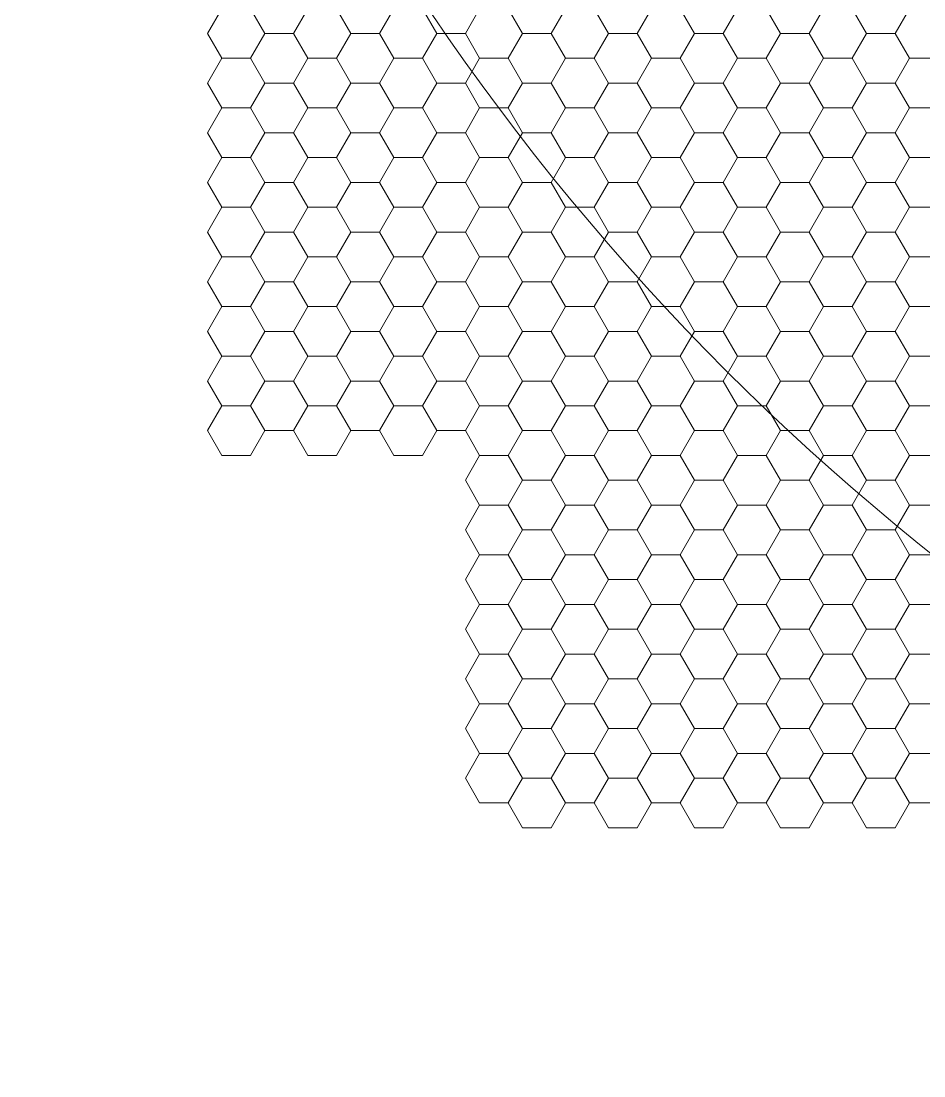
# Model space of a CAD drawing. Header units: inches. Extents: x 59 to 241, y -1 to 185.
# Drawn here: x 66 to 97.5, y 2.6 to 39.4 of the extents above; entities that cross this region are included whole.
import ezdxf

# ---------------------------------------------------------------- set-up
doc = ezdxf.new("R2010")
doc.units = ezdxf.units.IN
doc.header["$MEASUREMENT"] = 0
doc.layers.get('0').update_dxf_attribs({"lineweight": 0})

msp = doc.modelspace()

# ---------------------------------------------------------------- linework, layer by layer
at = {"color": 251, "linetype": 'Continuous', "lineweight": 0, "flags": 128}
for points in [[(75.5, 40.703), (74.5, 40.703), (74, 39.837), (74.5, 38.971), (75.5, 38.971), (76, 39.837)], [(78.5, 40.703), (77.5, 40.703), (77, 39.837), (77.5, 38.971), (78.5, 38.971), (79, 39.837)], [(81.5, 40.703), (80.5, 40.703), (80, 39.837), (80.5, 38.971), (81.5, 38.971), (82, 39.837)], [(84.5, 40.703), (83.5, 40.703), (83, 39.837), (83.5, 38.971), (84.5, 38.971), (85, 39.837)], [(87.5, 40.703), (86.5, 40.703), (86, 39.837), (86.5, 38.971), (87.5, 38.971), (88, 39.837)], [(90.5, 40.703), (89.5, 40.703), (89, 39.837), (89.5, 38.971), (90.5, 38.971), (91, 39.837)], [(93.5, 40.703), (92.5, 40.703), (92, 39.837), (92.5, 38.971), (93.5, 38.971), (94, 39.837)], [(96.5, 40.703), (95.5, 40.703), (95, 39.837), (95.5, 38.971), (96.5, 38.971), (97, 39.837)], [(74, 39.837), (73, 39.837), (72.5, 38.971), (73, 38.105), (74, 38.105), (74.5, 38.971)], [(77, 39.837), (76, 39.837), (75.5, 38.971), (76, 38.105), (77, 38.105), (77.5, 38.971)], [(80, 39.837), (79, 39.837), (78.5, 38.971), (79, 38.105), (80, 38.105), (80.5, 38.971)], [(83, 39.837), (82, 39.837), (81.5, 38.971), (82, 38.105), (83, 38.105), (83.5, 38.971)], [(86, 39.837), (85, 39.837), (84.5, 38.971), (85, 38.105), (86, 38.105), (86.5, 38.971)], [(89, 39.837), (88, 39.837), (87.5, 38.971), (88, 38.105), (89, 38.105), (89.5, 38.971)], [(92, 39.837), (91, 39.837), (90.5, 38.971), (91, 38.105), (92, 38.105), (92.5, 38.971)], [(95, 39.837), (94, 39.837), (93.5, 38.971), (94, 38.105), (95, 38.105), (95.5, 38.971)], [(98, 39.837), (97, 39.837), (96.5, 38.971), (97, 38.105), (98, 38.105), (98.5, 38.971)], [(75.5, 38.971), (74.5, 38.971), (74, 38.105), (74.5, 37.239), (75.5, 37.239), (76, 38.105)], [(78.5, 38.971), (77.5, 38.971), (77, 38.105), (77.5, 37.239), (78.5, 37.239), (79, 38.105)], [(81.5, 38.971), (80.5, 38.971), (80, 38.105), (80.5, 37.239), (81.5, 37.239), (82, 38.105)], [(84.5, 38.971), (83.5, 38.971), (83, 38.105), (83.5, 37.239), (84.5, 37.239), (85, 38.105)], [(87.5, 38.971), (86.5, 38.971), (86, 38.105), (86.5, 37.239), (87.5, 37.239), (88, 38.105)], [(90.5, 38.971), (89.5, 38.971), (89, 38.105), (89.5, 37.239), (90.5, 37.239), (91, 38.105)], [(93.5, 38.971), (92.5, 38.971), (92, 38.105), (92.5, 37.239), (93.5, 37.239), (94, 38.105)], [(96.5, 38.971), (95.5, 38.971), (95, 38.105), (95.5, 37.239), (96.5, 37.239), (97, 38.105)], [(74, 38.105), (73, 38.105), (72.5, 37.239), (73, 36.373), (74, 36.373), (74.5, 37.239)], [(77, 38.105), (76, 38.105), (75.5, 37.239), (76, 36.373), (77, 36.373), (77.5, 37.239)], [(80, 38.105), (79, 38.105), (78.5, 37.239), (79, 36.373), (80, 36.373), (80.5, 37.239)], [(83, 38.105), (82, 38.105), (81.5, 37.239), (82, 36.373), (83, 36.373), (83.5, 37.239)], [(86, 38.105), (85, 38.105), (84.5, 37.239), (85, 36.373), (86, 36.373), (86.5, 37.239)], [(89, 38.105), (88, 38.105), (87.5, 37.239), (88, 36.373), (89, 36.373), (89.5, 37.239)], [(92, 38.105), (91, 38.105), (90.5, 37.239), (91, 36.373), (92, 36.373), (92.5, 37.239)], [(95, 38.105), (94, 38.105), (93.5, 37.239), (94, 36.373), (95, 36.373), (95.5, 37.239)], [(98, 38.105), (97, 38.105), (96.5, 37.239), (97, 36.373), (98, 36.373), (98.5, 37.239)], [(75.5, 37.239), (74.5, 37.239), (74, 36.373), (74.5, 35.507), (75.5, 35.507), (76, 36.373)], [(78.5, 37.239), (77.5, 37.239), (77, 36.373), (77.5, 35.507), (78.5, 35.507), (79, 36.373)], [(81.5, 37.239), (80.5, 37.239), (80, 36.373), (80.5, 35.507), (81.5, 35.507), (82, 36.373)], [(84.5, 37.239), (83.5, 37.239), (83, 36.373), (83.5, 35.507), (84.5, 35.507), (85, 36.373)], [(87.5, 37.239), (86.5, 37.239), (86, 36.373), (86.5, 35.507), (87.5, 35.507), (88, 36.373)], [(90.5, 37.239), (89.5, 37.239), (89, 36.373), (89.5, 35.507), (90.5, 35.507), (91, 36.373)], [(93.5, 37.239), (92.5, 37.239), (92, 36.373), (92.5, 35.507), (93.5, 35.507), (94, 36.373)], [(96.5, 37.239), (95.5, 37.239), (95, 36.373), (95.5, 35.507), (96.5, 35.507), (97, 36.373)], [(74, 36.373), (73, 36.373), (72.5, 35.507), (73, 34.641), (74, 34.641), (74.5, 35.507)], [(77, 36.373), (76, 36.373), (75.5, 35.507), (76, 34.641), (77, 34.641), (77.5, 35.507)], [(80, 36.373), (79, 36.373), (78.5, 35.507), (79, 34.641), (80, 34.641), (80.5, 35.507)], [(83, 36.373), (82, 36.373), (81.5, 35.507), (82, 34.641), (83, 34.641), (83.5, 35.507)], [(86, 36.373), (85, 36.373), (84.5, 35.507), (85, 34.641), (86, 34.641), (86.5, 35.507)], [(89, 36.373), (88, 36.373), (87.5, 35.507), (88, 34.641), (89, 34.641), (89.5, 35.507)], [(92, 36.373), (91, 36.373), (90.5, 35.507), (91, 34.641), (92, 34.641), (92.5, 35.507)], [(95, 36.373), (94, 36.373), (93.5, 35.507), (94, 34.641), (95, 34.641), (95.5, 35.507)], [(98, 36.373), (97, 36.373), (96.5, 35.507), (97, 34.641), (98, 34.641), (98.5, 35.507)], [(75.5, 35.507), (74.5, 35.507), (74, 34.641), (74.5, 33.775), (75.5, 33.775), (76, 34.641)], [(78.5, 35.507), (77.5, 35.507), (77, 34.641), (77.5, 33.775), (78.5, 33.775), (79, 34.641)], [(81.5, 35.507), (80.5, 35.507), (80, 34.641), (80.5, 33.775), (81.5, 33.775), (82, 34.641)], [(84.5, 35.507), (83.5, 35.507), (83, 34.641), (83.5, 33.775), (84.5, 33.775), (85, 34.641)], [(87.5, 35.507), (86.5, 35.507), (86, 34.641), (86.5, 33.775), (87.5, 33.775), (88, 34.641)], [(90.5, 35.507), (89.5, 35.507), (89, 34.641), (89.5, 33.775), (90.5, 33.775), (91, 34.641)], [(93.5, 35.507), (92.5, 35.507), (92, 34.641), (92.5, 33.775), (93.5, 33.775), (94, 34.641)], [(96.5, 35.507), (95.5, 35.507), (95, 34.641), (95.5, 33.775), (96.5, 33.775), (97, 34.641)], [(74, 34.641), (73, 34.641), (72.5, 33.775), (73, 32.909), (74, 32.909), (74.5, 33.775)], [(77, 34.641), (76, 34.641), (75.5, 33.775), (76, 32.909), (77, 32.909), (77.5, 33.775)], [(80, 34.641), (79, 34.641), (78.5, 33.775), (79, 32.909), (80, 32.909), (80.5, 33.775)], [(83, 34.641), (82, 34.641), (81.5, 33.775), (82, 32.909), (83, 32.909), (83.5, 33.775)], [(86, 34.641), (85, 34.641), (84.5, 33.775), (85, 32.909), (86, 32.909), (86.5, 33.775)], [(89, 34.641), (88, 34.641), (87.5, 33.775), (88, 32.909), (89, 32.909), (89.5, 33.775)], [(92, 34.641), (91, 34.641), (90.5, 33.775), (91, 32.909), (92, 32.909), (92.5, 33.775)], [(95, 34.641), (94, 34.641), (93.5, 33.775), (94, 32.909), (95, 32.909), (95.5, 33.775)], [(98, 34.641), (97, 34.641), (96.5, 33.775), (97, 32.909), (98, 32.909), (98.5, 33.775)], [(75.5, 33.775), (74.5, 33.775), (74, 32.909), (74.5, 32.043), (75.5, 32.043), (76, 32.909)], [(78.5, 33.775), (77.5, 33.775), (77, 32.909), (77.5, 32.043), (78.5, 32.043), (79, 32.909)], [(81.5, 33.775), (80.5, 33.775), (80, 32.909), (80.5, 32.043), (81.5, 32.043), (82, 32.909)], [(84.5, 33.775), (83.5, 33.775), (83, 32.909), (83.5, 32.043), (84.5, 32.043), (85, 32.909)], [(87.5, 33.775), (86.5, 33.775), (86, 32.909), (86.5, 32.043), (87.5, 32.043), (88, 32.909)], [(90.5, 33.775), (89.5, 33.775), (89, 32.909), (89.5, 32.043), (90.5, 32.043), (91, 32.909)], [(93.5, 33.775), (92.5, 33.775), (92, 32.909), (92.5, 32.043), (93.5, 32.043), (94, 32.909)], [(96.5, 33.775), (95.5, 33.775), (95, 32.909), (95.5, 32.043), (96.5, 32.043), (97, 32.909)], [(74, 32.909), (73, 32.909), (72.5, 32.043), (73, 31.177), (74, 31.177), (74.5, 32.043)], [(77, 32.909), (76, 32.909), (75.5, 32.043), (76, 31.177), (77, 31.177), (77.5, 32.043)], [(80, 32.909), (79, 32.909), (78.5, 32.043), (79, 31.177), (80, 31.177), (80.5, 32.043)], [(83, 32.909), (82, 32.909), (81.5, 32.043), (82, 31.177), (83, 31.177), (83.5, 32.043)], [(86, 32.909), (85, 32.909), (84.5, 32.043), (85, 31.177), (86, 31.177), (86.5, 32.043)], [(89, 32.909), (88, 32.909), (87.5, 32.043), (88, 31.177), (89, 31.177), (89.5, 32.043)], [(92, 32.909), (91, 32.909), (90.5, 32.043), (91, 31.177), (92, 31.177), (92.5, 32.043)], [(95, 32.909), (94, 32.909), (93.5, 32.043), (94, 31.177), (95, 31.177), (95.5, 32.043)], [(98, 32.909), (97, 32.909), (96.5, 32.043), (97, 31.177), (98, 31.177), (98.5, 32.043)], [(75.5, 32.043), (74.5, 32.043), (74, 31.177), (74.5, 30.311), (75.5, 30.311), (76, 31.177)], [(78.5, 32.043), (77.5, 32.043), (77, 31.177), (77.5, 30.311), (78.5, 30.311), (79, 31.177)], [(81.5, 32.043), (80.5, 32.043), (80, 31.177), (80.5, 30.311), (81.5, 30.311), (82, 31.177)], [(84.5, 32.043), (83.5, 32.043), (83, 31.177), (83.5, 30.311), (84.5, 30.311), (85, 31.177)], [(87.5, 32.043), (86.5, 32.043), (86, 31.177), (86.5, 30.311), (87.5, 30.311), (88, 31.177)], [(90.5, 32.043), (89.5, 32.043), (89, 31.177), (89.5, 30.311), (90.5, 30.311), (91, 31.177)], [(93.5, 32.043), (92.5, 32.043), (92, 31.177), (92.5, 30.311), (93.5, 30.311), (94, 31.177)], [(96.5, 32.043), (95.5, 32.043), (95, 31.177), (95.5, 30.311), (96.5, 30.311), (97, 31.177)], [(74, 31.177), (73, 31.177), (72.5, 30.311), (73, 29.445), (74, 29.445), (74.5, 30.311)], [(77, 31.177), (76, 31.177), (75.5, 30.311), (76, 29.445), (77, 29.445), (77.5, 30.311)], [(80, 31.177), (79, 31.177), (78.5, 30.311), (79, 29.445), (80, 29.445), (80.5, 30.311)], [(83, 31.177), (82, 31.177), (81.5, 30.311), (82, 29.445), (83, 29.445), (83.5, 30.311)], [(86, 31.177), (85, 31.177), (84.5, 30.311), (85, 29.445), (86, 29.445), (86.5, 30.311)], [(89, 31.177), (88, 31.177), (87.5, 30.311), (88, 29.445), (89, 29.445), (89.5, 30.311)], [(92, 31.177), (91, 31.177), (90.5, 30.311), (91, 29.445), (92, 29.445), (92.5, 30.311)], [(95, 31.177), (94, 31.177), (93.5, 30.311), (94, 29.445), (95, 29.445), (95.5, 30.311)], [(98, 31.177), (97, 31.177), (96.5, 30.311), (97, 29.445), (98, 29.445), (98.5, 30.311)], [(75.5, 30.311), (74.5, 30.311), (74, 29.445), (74.5, 28.579), (75.5, 28.579), (76, 29.445)], [(78.5, 30.311), (77.5, 30.311), (77, 29.445), (77.5, 28.579), (78.5, 28.579), (79, 29.445)], [(81.5, 30.311), (80.5, 30.311), (80, 29.445), (80.5, 28.579), (81.5, 28.579), (82, 29.445)], [(84.5, 30.311), (83.5, 30.311), (83, 29.445), (83.5, 28.579), (84.5, 28.579), (85, 29.445)], [(87.5, 30.311), (86.5, 30.311), (86, 29.445), (86.5, 28.579), (87.5, 28.579), (88, 29.445)], [(90.5, 30.311), (89.5, 30.311), (89, 29.445), (89.5, 28.579), (90.5, 28.579), (91, 29.445)], [(93.5, 30.311), (92.5, 30.311), (92, 29.445), (92.5, 28.579), (93.5, 28.579), (94, 29.445)], [(96.5, 30.311), (95.5, 30.311), (95, 29.445), (95.5, 28.579), (96.5, 28.579), (97, 29.445)], [(74, 29.445), (73, 29.445), (72.5, 28.579), (73, 27.713), (74, 27.713), (74.5, 28.579)], [(77, 29.445), (76, 29.445), (75.5, 28.579), (76, 27.713), (77, 27.713), (77.5, 28.579)], [(80, 29.445), (79, 29.445), (78.5, 28.579), (79, 27.713), (80, 27.713), (80.5, 28.579)], [(83, 29.445), (82, 29.445), (81.5, 28.579), (82, 27.713), (83, 27.713), (83.5, 28.579)], [(86, 29.445), (85, 29.445), (84.5, 28.579), (85, 27.713), (86, 27.713), (86.5, 28.579)], [(89, 29.445), (88, 29.445), (87.5, 28.579), (88, 27.713), (89, 27.713), (89.5, 28.579)], [(92, 29.445), (91, 29.445), (90.5, 28.579), (91, 27.713), (92, 27.713), (92.5, 28.579)], [(95, 29.445), (94, 29.445), (93.5, 28.579), (94, 27.713), (95, 27.713), (95.5, 28.579)], [(98, 29.445), (97, 29.445), (96.5, 28.579), (97, 27.713), (98, 27.713), (98.5, 28.579)], [(75.5, 28.579), (74.5, 28.579), (74, 27.713), (74.5, 26.847), (75.5, 26.847), (76, 27.713)], [(78.5, 28.579), (77.5, 28.579), (77, 27.713), (77.5, 26.847), (78.5, 26.847), (79, 27.713)], [(81.5, 28.579), (80.5, 28.579), (80, 27.713), (80.5, 26.847), (81.5, 26.847), (82, 27.713)], [(84.5, 28.579), (83.5, 28.579), (83, 27.713), (83.5, 26.847), (84.5, 26.847), (85, 27.713)], [(87.5, 28.579), (86.5, 28.579), (86, 27.713), (86.5, 26.847), (87.5, 26.847), (88, 27.713)], [(90.5, 28.579), (89.5, 28.579), (89, 27.713), (89.5, 26.847), (90.5, 26.847), (91, 27.713)], [(93.5, 28.579), (92.5, 28.579), (92, 27.713), (92.5, 26.847), (93.5, 26.847), (94, 27.713)], [(96.5, 28.579), (95.5, 28.579), (95, 27.713), (95.5, 26.847), (96.5, 26.847), (97, 27.713)], [(74, 27.713), (73, 27.713), (72.5, 26.847), (73, 25.981), (74, 25.981), (74.5, 26.847)], [(77, 27.713), (76, 27.713), (75.5, 26.847), (76, 25.981), (77, 25.981), (77.5, 26.847)], [(80, 27.713), (79, 27.713), (78.5, 26.847), (79, 25.981), (80, 25.981), (80.5, 26.847)], [(83, 27.713), (82, 27.713), (81.5, 26.847), (82, 25.981), (83, 25.981), (83.5, 26.847)], [(86, 27.713), (85, 27.713), (84.5, 26.847), (85, 25.981), (86, 25.981), (86.5, 26.847)], [(89, 27.713), (88, 27.713), (87.5, 26.847), (88, 25.981), (89, 25.981), (89.5, 26.847)], [(92, 27.713), (91, 27.713), (90.5, 26.847), (91, 25.981), (92, 25.981), (92.5, 26.847)], [(95, 27.713), (94, 27.713), (93.5, 26.847), (94, 25.981), (95, 25.981), (95.5, 26.847)], [(98, 27.713), (97, 27.713), (96.5, 26.847), (97, 25.981), (98, 25.981), (98.5, 26.847)], [(75.5, 26.847), (74.5, 26.847), (74, 25.981), (74.5, 25.115), (75.5, 25.115), (76, 25.981)], [(78.5, 26.847), (77.5, 26.847), (77, 25.981), (77.5, 25.115), (78.5, 25.115), (79, 25.981)], [(81.5, 26.847), (80.5, 26.847), (80, 25.981), (80.5, 25.115), (81.5, 25.115), (82, 25.981)], [(84.5, 26.847), (83.5, 26.847), (83, 25.981), (83.5, 25.115), (84.5, 25.115), (85, 25.981)], [(87.5, 26.847), (86.5, 26.847), (86, 25.981), (86.5, 25.115), (87.5, 25.115), (88, 25.981)], [(90.5, 26.847), (89.5, 26.847), (89, 25.981), (89.5, 25.115), (90.5, 25.115), (91, 25.981)], [(93.5, 26.847), (92.5, 26.847), (92, 25.981), (92.5, 25.115), (93.5, 25.115), (94, 25.981)], [(96.5, 26.847), (95.5, 26.847), (95, 25.981), (95.5, 25.115), (96.5, 25.115), (97, 25.981)], [(74, 25.981), (73, 25.981), (72.5, 25.115), (73, 24.249), (74, 24.249), (74.5, 25.115)], [(77, 25.981), (76, 25.981), (75.5, 25.115), (76, 24.249), (77, 24.249), (77.5, 25.115)], [(80, 25.981), (79, 25.981), (78.5, 25.115), (79, 24.249), (80, 24.249), (80.5, 25.115)], [(83, 25.981), (82, 25.981), (81.5, 25.115), (82, 24.249), (83, 24.249), (83.5, 25.115)], [(86, 25.981), (85, 25.981), (84.5, 25.115), (85, 24.249), (86, 24.249), (86.5, 25.115)], [(89, 25.981), (88, 25.981), (87.5, 25.115), (88, 24.249), (89, 24.249), (89.5, 25.115)], [(92, 25.981), (91, 25.981), (90.5, 25.115), (91, 24.249), (92, 24.249), (92.5, 25.115)], [(95, 25.981), (94, 25.981), (93.5, 25.115), (94, 24.249), (95, 24.249), (95.5, 25.115)], [(98, 25.981), (97, 25.981), (96.5, 25.115), (97, 24.249), (98, 24.249), (98.5, 25.115)], [(84.5, 25.115), (83.5, 25.115), (83, 24.249), (83.5, 23.383), (84.5, 23.383), (85, 24.249)], [(87.5, 25.115), (86.5, 25.115), (86, 24.249), (86.5, 23.383), (87.5, 23.383), (88, 24.249)], [(90.5, 25.115), (89.5, 25.115), (89, 24.249), (89.5, 23.383), (90.5, 23.383), (91, 24.249)], [(93.5, 25.115), (92.5, 25.115), (92, 24.249), (92.5, 23.383), (93.5, 23.383), (94, 24.249)], [(96.5, 25.115), (95.5, 25.115), (95, 24.249), (95.5, 23.383), (96.5, 23.383), (97, 24.249)], [(83, 24.249), (82, 24.249), (81.5, 23.383), (82, 22.517), (83, 22.517), (83.5, 23.383)], [(86, 24.249), (85, 24.249), (84.5, 23.383), (85, 22.517), (86, 22.517), (86.5, 23.383)], [(89, 24.249), (88, 24.249), (87.5, 23.383), (88, 22.517), (89, 22.517), (89.5, 23.383)], [(92, 24.249), (91, 24.249), (90.5, 23.383), (91, 22.517), (92, 22.517), (92.5, 23.383)], [(95, 24.249), (94, 24.249), (93.5, 23.383), (94, 22.517), (95, 22.517), (95.5, 23.383)], [(98, 24.249), (97, 24.249), (96.5, 23.383), (97, 22.517), (98, 22.517), (98.5, 23.383)], [(84.5, 23.383), (83.5, 23.383), (83, 22.517), (83.5, 21.651), (84.5, 21.651), (85, 22.517)], [(87.5, 23.383), (86.5, 23.383), (86, 22.517), (86.5, 21.651), (87.5, 21.651), (88, 22.517)], [(90.5, 23.383), (89.5, 23.383), (89, 22.517), (89.5, 21.651), (90.5, 21.651), (91, 22.517)], [(93.5, 23.383), (92.5, 23.383), (92, 22.517), (92.5, 21.651), (93.5, 21.651), (94, 22.517)], [(96.5, 23.383), (95.5, 23.383), (95, 22.517), (95.5, 21.651), (96.5, 21.651), (97, 22.517)], [(83, 22.517), (82, 22.517), (81.5, 21.651), (82, 20.785), (83, 20.785), (83.5, 21.651)], [(86, 22.517), (85, 22.517), (84.5, 21.651), (85, 20.785), (86, 20.785), (86.5, 21.651)], [(89, 22.517), (88, 22.517), (87.5, 21.651), (88, 20.785), (89, 20.785), (89.5, 21.651)], [(92, 22.517), (91, 22.517), (90.5, 21.651), (91, 20.785), (92, 20.785), (92.5, 21.651)], [(95, 22.517), (94, 22.517), (93.5, 21.651), (94, 20.785), (95, 20.785), (95.5, 21.651)], [(98, 22.517), (97, 22.517), (96.5, 21.651), (97, 20.785), (98, 20.785), (98.5, 21.651)], [(84.5, 21.651), (83.5, 21.651), (83, 20.785), (83.5, 19.919), (84.5, 19.919), (85, 20.785)], [(87.5, 21.651), (86.5, 21.651), (86, 20.785), (86.5, 19.919), (87.5, 19.919), (88, 20.785)], [(90.5, 21.651), (89.5, 21.651), (89, 20.785), (89.5, 19.919), (90.5, 19.919), (91, 20.785)], [(93.5, 21.651), (92.5, 21.651), (92, 20.785), (92.5, 19.919), (93.5, 19.919), (94, 20.785)], [(96.5, 21.651), (95.5, 21.651), (95, 20.785), (95.5, 19.919), (96.5, 19.919), (97, 20.785)], [(83, 20.785), (82, 20.785), (81.5, 19.919), (82, 19.053), (83, 19.053), (83.5, 19.919)], [(86, 20.785), (85, 20.785), (84.5, 19.919), (85, 19.053), (86, 19.053), (86.5, 19.919)], [(89, 20.785), (88, 20.785), (87.5, 19.919), (88, 19.053), (89, 19.053), (89.5, 19.919)], [(92, 20.785), (91, 20.785), (90.5, 19.919), (91, 19.053), (92, 19.053), (92.5, 19.919)], [(95, 20.785), (94, 20.785), (93.5, 19.919), (94, 19.053), (95, 19.053), (95.5, 19.919)], [(98, 20.785), (97, 20.785), (96.5, 19.919), (97, 19.053), (98, 19.053), (98.5, 19.919)], [(84.5, 19.919), (83.5, 19.919), (83, 19.053), (83.5, 18.187), (84.5, 18.187), (85, 19.053)], [(87.5, 19.919), (86.5, 19.919), (86, 19.053), (86.5, 18.187), (87.5, 18.187), (88, 19.053)], [(90.5, 19.919), (89.5, 19.919), (89, 19.053), (89.5, 18.187), (90.5, 18.187), (91, 19.053)], [(93.5, 19.919), (92.5, 19.919), (92, 19.053), (92.5, 18.187), (93.5, 18.187), (94, 19.053)], [(96.5, 19.919), (95.5, 19.919), (95, 19.053), (95.5, 18.187), (96.5, 18.187), (97, 19.053)], [(83, 19.053), (82, 19.053), (81.5, 18.187), (82, 17.32), (83, 17.32), (83.5, 18.187)], [(86, 19.053), (85, 19.053), (84.5, 18.187), (85, 17.32), (86, 17.32), (86.5, 18.187)], [(89, 19.053), (88, 19.053), (87.5, 18.187), (88, 17.32), (89, 17.32), (89.5, 18.187)], [(92, 19.053), (91, 19.053), (90.5, 18.187), (91, 17.32), (92, 17.32), (92.5, 18.187)], [(95, 19.053), (94, 19.053), (93.5, 18.187), (94, 17.32), (95, 17.32), (95.5, 18.187)], [(98, 19.053), (97, 19.053), (96.5, 18.187), (97, 17.32), (98, 17.32), (98.5, 18.187)], [(84.5, 18.187), (83.5, 18.187), (83, 17.32), (83.5, 16.454), (84.5, 16.454), (85, 17.32)], [(87.5, 18.187), (86.5, 18.187), (86, 17.32), (86.5, 16.454), (87.5, 16.454), (88, 17.32)], [(90.5, 18.187), (89.5, 18.187), (89, 17.32), (89.5, 16.454), (90.5, 16.454), (91, 17.32)], [(93.5, 18.187), (92.5, 18.187), (92, 17.32), (92.5, 16.454), (93.5, 16.454), (94, 17.32)], [(96.5, 18.187), (95.5, 18.187), (95, 17.32), (95.5, 16.454), (96.5, 16.454), (97, 17.32)], [(83, 17.32), (82, 17.32), (81.5, 16.454), (82, 15.588), (83, 15.588), (83.5, 16.454)], [(86, 17.32), (85, 17.32), (84.5, 16.454), (85, 15.588), (86, 15.588), (86.5, 16.454)], [(89, 17.32), (88, 17.32), (87.5, 16.454), (88, 15.588), (89, 15.588), (89.5, 16.454)], [(92, 17.32), (91, 17.32), (90.5, 16.454), (91, 15.588), (92, 15.588), (92.5, 16.454)], [(95, 17.32), (94, 17.32), (93.5, 16.454), (94, 15.588), (95, 15.588), (95.5, 16.454)], [(98, 17.32), (97, 17.32), (96.5, 16.454), (97, 15.588), (98, 15.588), (98.5, 16.454)], [(84.5, 16.454), (83.5, 16.454), (83, 15.588), (83.5, 14.722), (84.5, 14.722), (85, 15.588)], [(87.5, 16.454), (86.5, 16.454), (86, 15.588), (86.5, 14.722), (87.5, 14.722), (88, 15.588)], [(90.5, 16.454), (89.5, 16.454), (89, 15.588), (89.5, 14.722), (90.5, 14.722), (91, 15.588)], [(93.5, 16.454), (92.5, 16.454), (92, 15.588), (92.5, 14.722), (93.5, 14.722), (94, 15.588)], [(96.5, 16.454), (95.5, 16.454), (95, 15.588), (95.5, 14.722), (96.5, 14.722), (97, 15.588)], [(83, 15.588), (82, 15.588), (81.5, 14.722), (82, 13.856), (83, 13.856), (83.5, 14.722)], [(86, 15.588), (85, 15.588), (84.5, 14.722), (85, 13.856), (86, 13.856), (86.5, 14.722)], [(89, 15.588), (88, 15.588), (87.5, 14.722), (88, 13.856), (89, 13.856), (89.5, 14.722)], [(92, 15.588), (91, 15.588), (90.5, 14.722), (91, 13.856), (92, 13.856), (92.5, 14.722)], [(95, 15.588), (94, 15.588), (93.5, 14.722), (94, 13.856), (95, 13.856), (95.5, 14.722)], [(98, 15.588), (97, 15.588), (96.5, 14.722), (97, 13.856), (98, 13.856), (98.5, 14.722)], [(84.5, 14.722), (83.5, 14.722), (83, 13.856), (83.5, 12.99), (84.5, 12.99), (85, 13.856)], [(87.5, 14.722), (86.5, 14.722), (86, 13.856), (86.5, 12.99), (87.5, 12.99), (88, 13.856)], [(90.5, 14.722), (89.5, 14.722), (89, 13.856), (89.5, 12.99), (90.5, 12.99), (91, 13.856)], [(93.5, 14.722), (92.5, 14.722), (92, 13.856), (92.5, 12.99), (93.5, 12.99), (94, 13.856)], [(96.5, 14.722), (95.5, 14.722), (95, 13.856), (95.5, 12.99), (96.5, 12.99), (97, 13.856)], [(83, 13.856), (82, 13.856), (81.5, 12.99), (82, 12.124), (83, 12.124), (83.5, 12.99)], [(86, 13.856), (85, 13.856), (84.5, 12.99), (85, 12.124), (86, 12.124), (86.5, 12.99)], [(89, 13.856), (88, 13.856), (87.5, 12.99), (88, 12.124), (89, 12.124), (89.5, 12.99)], [(92, 13.856), (91, 13.856), (90.5, 12.99), (91, 12.124), (92, 12.124), (92.5, 12.99)], [(95, 13.856), (94, 13.856), (93.5, 12.99), (94, 12.124), (95, 12.124), (95.5, 12.99)], [(98, 13.856), (97, 13.856), (96.5, 12.99), (97, 12.124), (98, 12.124), (98.5, 12.99)], [(84.5, 12.99), (83.5, 12.99), (83, 12.124), (83.5, 11.258), (84.5, 11.258), (85, 12.124)], [(87.5, 12.99), (86.5, 12.99), (86, 12.124), (86.5, 11.258), (87.5, 11.258), (88, 12.124)], [(90.5, 12.99), (89.5, 12.99), (89, 12.124), (89.5, 11.258), (90.5, 11.258), (91, 12.124)], [(93.5, 12.99), (92.5, 12.99), (92, 12.124), (92.5, 11.258), (93.5, 11.258), (94, 12.124)], [(96.5, 12.99), (95.5, 12.99), (95, 12.124), (95.5, 11.258), (96.5, 11.258), (97, 12.124)]]:
    msp.add_lwpolyline(points, close=True, dxfattribs=at)
at = {"color": 7, "linetype": 'Continuous', "lineweight": 0}
msp.add_circle((150, 86.602), 84, dxfattribs=at)

doc.saveas('drawing.dxf')
